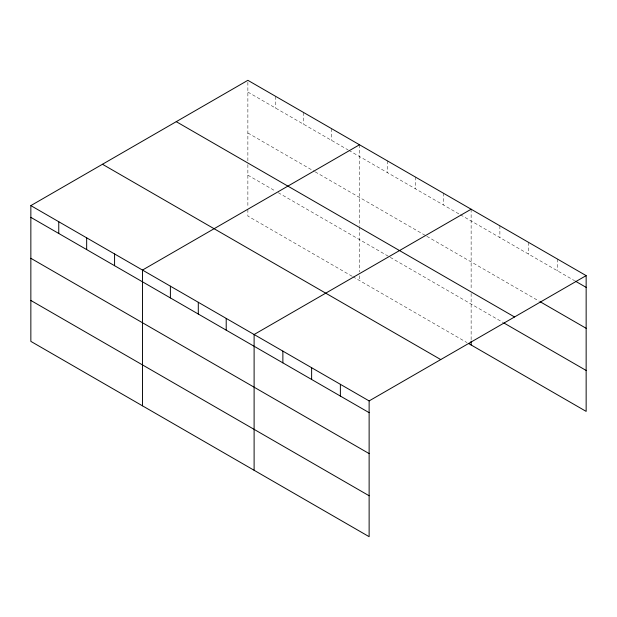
<?xml version="1.0" encoding="UTF-8"?>
<svg xmlns="http://www.w3.org/2000/svg" width="617" height="617" viewBox="0 0 617 617"><rect width="100%" height="100%" fill="white"/><g stroke="black" fill="none" stroke-linecap="round" stroke-linejoin="round"><path stroke-width="0.46" stroke-dasharray="3.08 2.31" d="M247.872 160.782L247.872 80.318M247.872 92.072L348.011 149.885M348.829 150.355L459.642 214.33M460.467 214.809L574.651 280.735M247.872 132.994L314.354 171.379M315.179 171.85L425.992 235.825M426.81 236.303L539.32 301.258M247.872 175.159L275.776 191.27M278.244 192.689L503.171 322.552M352.114 276.269L247.872 216.081L247.872 208.469M352.939 276.74L467.03 342.612M557.398 259.024L557.398 270.77M528.646 242.419L528.646 254.173M499.886 225.822L499.886 237.568M471.133 209.217L471.133 289.682M471.133 293.515L471.133 340.222M443.23 193.106L443.23 204.859M415.318 176.994L415.318 188.74M387.414 160.883L387.414 172.629M359.503 144.771L359.503 226.192M359.503 227.149L359.503 271.966M359.503 275.776L359.503 280.534M331.591 128.66L331.591 140.406M303.687 112.549L303.687 124.295M275.776 96.429L275.776 108.183M247.872 164.616L247.872 207.513"/><path stroke-width="0.93" d="M369.128 453.595L369.128 400.919L30.85 205.615L30.85 341.378L369.128 536.682L369.128 453.595L30.85 258.292M468.673 343.561L586.15 411.385L586.15 275.622L247.872 80.318L30.85 205.615M359.503 144.771L142.481 270.069L142.481 405.824M471.133 209.217L254.111 334.514L254.111 470.277M369.128 400.919L586.15 275.622M575.468 281.205L586.15 287.375M540.145 301.736L586.15 328.298M176.254 121.665L514.532 316.968M503.996 323.03L586.15 370.462M102.468 164.269L440.746 359.572M30.85 217.361L369.128 412.665M30.85 300.456L369.128 495.759M471.133 341.178L471.133 344.98M340.376 384.322L340.376 396.068M311.624 367.717L311.624 379.463M282.871 351.119L282.871 362.865M226.208 318.403L226.208 330.149M198.296 302.291L198.296 314.038M170.392 286.18L170.392 297.926M114.577 253.949L114.577 265.703M86.665 237.838L86.665 249.592M58.762 221.727L58.762 233.473"/></g></svg>
